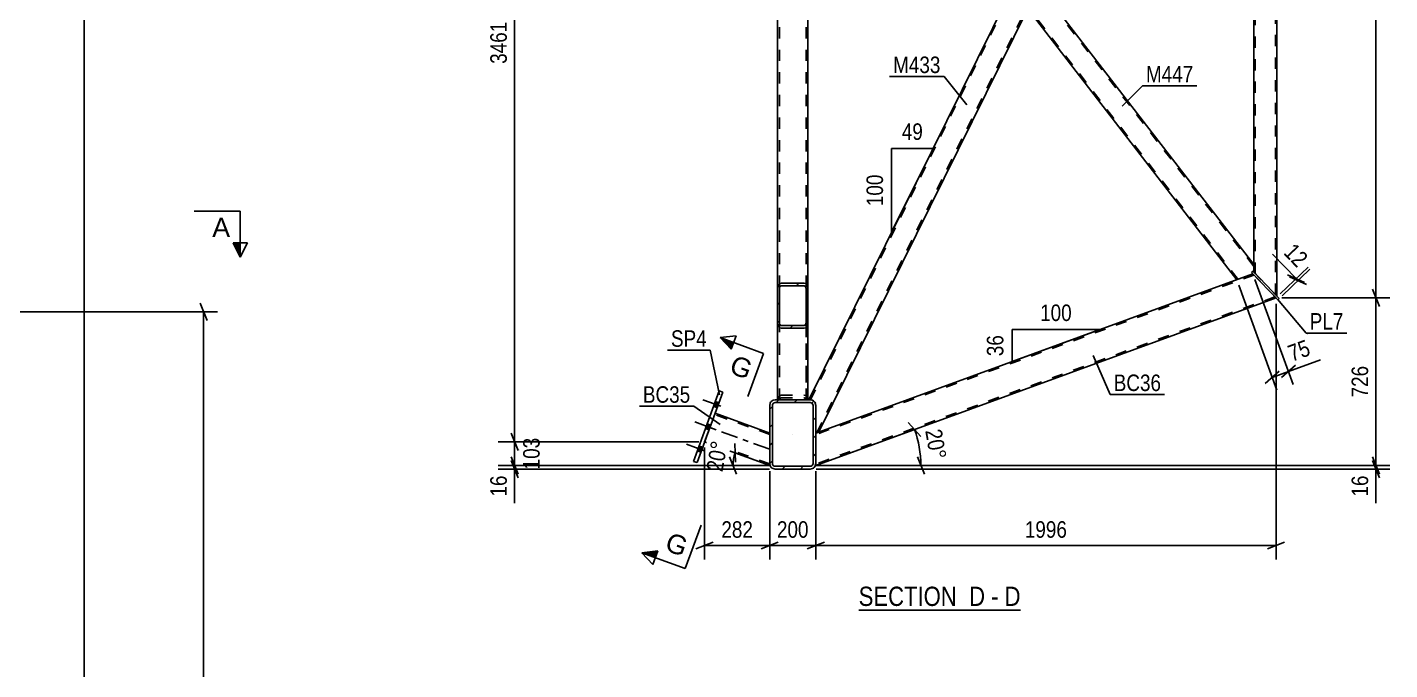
# Model space of a CAD drawing. Header units: millimetres. Extents: x -109 to 1080, y -501 to 340.
# Drawn here: x 662.5 to 898.9, y -62.1 to 49.4 of the extents above; entities that cross this region are included whole.
import ezdxf

# ---------------------------------------------------------------- set-up
doc = ezdxf.new("R2010")
doc.units = ezdxf.units.MM
doc.linetypes.add('DXK_LINE_DOT2', pattern=[3.9198, 1.9599, -1.9599])
doc.linetypes.add('DXK_LINE_DOT3', pattern=[5.9187, 2.979, -0.9799, 0.9799, -0.9799])
doc.styles.add('Arial', font='ARIAL.TTF', dxfattribs={"height": 0.2})
doc.styles.add('Arial Narrow', font='ARIALN.TTF', dxfattribs={"height": 0.2})

# ---------------------------------------------------------------- blocks, each defined once
blk = doc.blocks.new('Unknown-389666448-15 - 3895')
at = {"color": 6, "linetype": 'Continuous'}
blk.add_line((806.77, -51.75), (834.84, -51.75), dxfattribs=at)
at = {"color": 0, "linetype": 'Continuous'}
blk.add_wipeout([(824.88, -51), (824.88, -47.5), (806.77, -47.5), (806.77, -51)], dxfattribs=at)
at = {"color": 7, "linetype": 'Continuous', "style": 'Arial Narrow'}
blk.add_text('SECTION ', height=3.34, dxfattribs=at).set_placement((806.77, -51))
at = {"color": 0, "linetype": 'Continuous'}
blk.add_wipeout([(828.7, -51), (828.7, -47.5), (825.93, -47.5), (825.93, -51)], dxfattribs=at)
at = {"color": 7, "linetype": 'Continuous', "style": 'Arial Narrow'}
blk.add_text('D', height=3.34, dxfattribs=at).set_placement((825.93, -51))
at = {"color": 0, "linetype": 'Continuous'}
blk.add_wipeout([(831.03, -51), (831.03, -47.5), (829.75, -47.5), (829.75, -51)], dxfattribs=at)
at = {"color": 7, "linetype": 'Continuous', "style": 'Arial Narrow'}
blk.add_text('-', height=3.34, dxfattribs=at).set_placement((829.75, -51))
at = {"color": 0, "linetype": 'Continuous'}
blk.add_wipeout([(834.84, -51), (834.84, -47.5), (832.08, -47.5), (832.08, -51)], dxfattribs=at)
at = {"color": 7, "linetype": 'Continuous', "style": 'Arial Narrow'}
blk.add_text('D', height=3.34, dxfattribs=at).set_placement((832.08, -51))
blk = doc.blocks.new('Bolt-389666448-3900 - 3895')
at = {"linetype": 'Continuous'}
for points in [[(782.21, -16.6), (782.51, -15.77), (781.91, -15.55), (781.6, -16.38)], [(782.21, -16.6), (782.51, -15.77), (781.91, -15.55), (781.6, -16.38)], [(782.21, -16.6), (782.51, -15.77), (781.91, -15.55), (781.6, -16.38)], [(780.8, -20.45), (781.1, -19.62), (780.5, -19.4), (780.2, -20.23)], [(780.8, -20.45), (781.1, -19.62), (780.5, -19.4), (780.2, -20.23)], [(779.4, -24.3), (779.7, -23.47), (779.1, -23.26), (778.8, -24.08)], [(779.4, -24.3), (779.7, -23.47), (779.1, -23.26), (778.8, -24.08)], [(779.4, -24.3), (779.7, -23.47), (779.1, -23.26), (778.8, -24.08)]]:
    blk.add_hatch(color=1, dxfattribs=at).paths.add_polyline_path(points)
at = {"color": 1, "linetype": 'Continuous'}
for p, q in [((782.85, -16.36), (779.73, -15.23)), ((782.85, -16.36), (779.73, -15.23)), ((782.85, -16.36), (779.73, -15.23)), ((782.21, -16.6), (781.6, -16.38)), ((782.21, -16.6), (781.6, -16.38)), ((782.21, -16.6), (781.6, -16.38)), ((782.51, -15.77), (781.91, -15.55)), ((782.51, -15.77), (781.91, -15.55)), ((782.51, -15.77), (781.91, -15.55)), ((781.44, -20.21), (778.32, -19.08)), ((781.44, -20.21), (778.32, -19.08)), ((780.8, -20.45), (780.2, -20.23)), ((780.8, -20.45), (780.2, -20.23)), ((781.1, -19.62), (780.5, -19.4)), ((781.1, -19.62), (780.5, -19.4)), ((780.04, -24.07), (776.92, -22.93)), ((780.04, -24.07), (776.92, -22.93)), ((780.04, -24.07), (776.92, -22.93)), ((779.7, -23.47), (779.1, -23.26)), ((779.7, -23.47), (779.1, -23.26)), ((779.7, -23.47), (779.1, -23.26)), ((779.4, -24.3), (778.8, -24.08)), ((779.4, -24.3), (778.8, -24.08)), ((779.4, -24.3), (778.8, -24.08))]:
    blk.add_line(p, q, dxfattribs=at)
blk = doc.blocks.new('Part-389666448-4039 - 3895')
at = {"color": 2, "linetype": 'Continuous'}
for p, q in [((836.33, 53.05), (838.06, 56.56)), ((875.33, 8.26), (838.06, 56.56)), ((836.09, 52.57), (836.33, 53.05)), ((872.35, 5.57), (836.09, 52.57)), ((875.33, 6.89), (875.33, 8.26))]:
    blk.add_line(p, q, dxfattribs=at)
at = {"color": 7, "linetype": 'DXK_LINE_DOT2'}
for p, q in [((875.33, 7.87), (837.94, 56.32)), ((836.11, 52.6), (836.33, 53.05)), ((872.58, 5.66), (836.21, 52.81)), ((875.16, 6.6), (872.35, 5.57)), ((875.17, 7.06), (874.93, 6.84)), ((875.16, 6.6), (874.93, 6.84)), ((875.33, 6.89), (875.17, 7.06))]:
    blk.add_line(p, q, dxfattribs=at)
blk = doc.blocks.new('Part-389666448-3911 - 3895')
at = {"linetype": 'Continuous'}
h = blk.add_hatch(dxfattribs=at)
h.set_pattern_fill('', scale=0.7, style=0, pattern_type=0)
h.set_pattern_definition([(45, (791.3278, -26.2896), (-1.57154, 1.57154), [])])
h.paths.add_polyline_path([(791.33, -16.21), (791.33, -26.29), (791.4, -26.66), (791.61, -26.97), (791.92, -27.18), (792.29, -27.25), (798.37, -27.25), (798.74, -27.18), (799.05, -26.97), (799.25, -26.66), (799.33, -26.29), (799.33, -16.21), (799.25, -15.84), (799.05, -15.53), (798.74, -15.32), (798.37, -15.25), (792.29, -15.25), (791.92, -15.32), (791.61, -15.53), (791.4, -15.84)])
h.paths.add_polyline_path([(791.95, -15.87), (792.1, -15.77), (792.29, -15.73), (798.37, -15.73), (798.55, -15.77), (798.71, -15.87), (798.81, -16.03), (798.85, -16.21), (798.85, -26.29), (798.81, -26.47), (798.71, -26.63), (798.55, -26.73), (798.37, -26.77), (792.29, -26.77), (792.1, -26.73), (791.95, -26.63), (791.84, -26.47), (791.81, -26.29), (791.81, -16.21), (791.84, -16.03)])
at = {"color": 2, "linetype": 'Continuous'}
for p, q in [((791.4, -15.84), (791.33, -16.21)), ((791.33, -26.29), (791.33, -16.21)), ((791.81, -16.21), (791.84, -16.03)), ((791.81, -26.29), (791.81, -16.21)), ((792.29, -15.25), (791.92, -15.32)), ((792.1, -15.77), (792.29, -15.73)), ((792.29, -15.25), (798.37, -15.25)), ((792.29, -15.73), (798.37, -15.73)), ((798.74, -15.32), (798.37, -15.25)), ((798.37, -15.73), (798.55, -15.77)), ((798.81, -16.03), (798.85, -16.21)), ((798.85, -26.29), (798.85, -16.21)), ((799.33, -16.21), (799.25, -15.84)), ((799.33, -26.29), (799.33, -16.21)), ((791.33, -26.29), (791.4, -26.66)), ((791.84, -26.47), (791.81, -26.29)), ((791.92, -27.18), (792.29, -27.25)), ((792.29, -26.77), (792.1, -26.73)), ((792.29, -26.77), (798.37, -26.77)), ((792.29, -27.25), (798.37, -27.25)), ((798.55, -26.73), (798.37, -26.77)), ((798.37, -27.25), (798.74, -27.18)), ((798.85, -26.29), (798.81, -26.47)), ((799.25, -26.66), (799.33, -26.29))]:
    blk.add_line(p, q, dxfattribs=at)
at = {"color": 7, "linetype": 'DXK_LINE_DOT3'}
blk.add_line((795.33, -21.25), (795.33, -21.25), dxfattribs=at)
at = {"color": 2, "linetype": 'Continuous'}
for centre, radius, start, end in [((792.29, -16.21), 0.96, 112.5, 157.5), ((792.29, -16.21), 0.48, 112.5, 157.5), ((798.37, -16.21), 0.48, 22.5, 67.5), ((798.37, -16.21), 0.96, 22.5, 67.5), ((792.29, -26.29), 0.96, 202.5, 247.5), ((792.29, -26.29), 0.48, 202.5, 247.5), ((798.37, -26.29), 0.48, 292.5, 337.5), ((798.37, -26.29), 0.96, 292.5, 337.5)]:
    blk.add_arc(centre, radius, start, end, dxfattribs=at)
blk = doc.blocks.new('Part-389666448-3945 - 3895')
at = {"color": 7, "linetype": 'DXK_LINE_DOT2'}
for p, q in [((780.05, -22.52), (781.86, -17.55)), ((791.33, -21.26), (781.77, -17.78)), ((791.33, -26.31), (791.33, -21)), ((791.33, -21.28), (791.33, -21.26)), ((791.33, -26.37), (780.13, -22.29))]:
    blk.add_line(p, q, dxfattribs=at)
at = {"color": 2, "linetype": 'Continuous'}
for p, q in [((781.86, -17.55), (791.33, -21)), ((791.33, -26.62), (780.05, -22.52)), ((791.33, -26.31), (791.33, -26.29)), ((791.33, -26.62), (791.33, -26.31))]:
    blk.add_line(p, q, dxfattribs=at)
at = {"color": 7, "linetype": 'DXK_LINE_DOT3'}
blk.add_line((791.33, -23.81), (780.95, -20.04), dxfattribs=at)
blk = doc.blocks.new('Part-389666448-3956 - 3895')
at = {"color": 7, "linetype": 'DXK_LINE_DOT2'}
for p, q in [((797.97, 100.35), (792.69, 100.35)), ((792.69, 81.05), (792.69, 100.35)), ((793.01, -15.25), (793.01, 100.35)), ((797.65, -15.25), (797.65, 100.35)), ((797.97, 81.05), (797.97, 100.35)), ((792.69, -15.25), (792.69, 4.05)), ((797.97, -15.25), (797.97, 4.05)), ((792.69, -15.25), (797.97, -15.25))]:
    blk.add_line(p, q, dxfattribs=at)
at = {"color": 2, "linetype": 'Continuous'}
for p, q in [((792.69, 4.05), (792.69, 81.05)), ((797.97, 4.05), (797.97, 81.05))]:
    blk.add_line(p, q, dxfattribs=at)
blk = doc.blocks.new('Part-389666448-4038 - 3895')
at = {"color": 2, "linetype": 'Continuous'}
for p, q in [((875.33, 135.66), (872.1, 134.48)), ((875.33, 135.66), (875.33, 131.99)), ((872.1, 134.48), (835.34, 60.09)), ((875.33, 131.99), (838.06, 56.56)), ((798.12, -15.25), (833.37, 56.09)), ((799.83, -20.82), (836.09, 52.57))]:
    blk.add_line(p, q, dxfattribs=at)
at = {"color": 7, "linetype": 'DXK_LINE_DOT2'}
for p, q in [((798.39, -15.25), (872.43, 134.6)), ((799.5, -20.94), (875.33, 132.53)), ((835.34, 60.09), (833.37, 56.09)), ((838.06, 56.56), (836.09, 52.57)), ((798.37, -15.25), (798.12, -15.25)), ((798.63, -15.3), (798.37, -15.25)), ((798.74, -15.32), (798.63, -15.3)), ((798.63, -15.3), (798.74, -15.32)), ((798.63, -15.3), (798.74, -15.32)), ((798.74, -15.32), (798.63, -15.3)), ((799.33, -16.21), (799.25, -15.84)), ((799.25, -15.84), (799.33, -16.21)), ((799.25, -15.84), (799.33, -16.21)), ((799.33, -16.21), (799.25, -15.84)), ((799.33, -21), (799.33, -16.21)), ((799.33, -21), (799.83, -20.82))]:
    blk.add_line(p, q, dxfattribs=at)
blk.add_arc((798.37, -16.21), 0.96, 22.5, 67.5, dxfattribs=at)
blk.add_arc((798.37, -16.21), 0.96, 22.5, 67.5, dxfattribs=at)
blk.add_arc((798.37, -16.21), 0.96, 22.5, 67.5, dxfattribs=at)
blk.add_arc((798.37, -16.21), 0.96, 22.5, 67.5, dxfattribs=at)
blk = doc.blocks.new('Part-389666448-3974 - 3895')
at = {"color": 7, "linetype": 'DXK_LINE_DOT2'}
for p, q in [((792.69, -15.25), (792.69, 1.48)), ((793.01, -15.25), (793.01, 1.48)), ((797.65, 1.48), (797.65, -15.25)), ((797.97, 1.48), (797.97, -15.25)), ((792.69, -15.25), (797.97, -15.25)), ((792.74, -15.04), (792.71, -15.25)), ((793.03, -15.25), (793.03, -15.22)), ((793.21, -14.49), (793.08, -14.52)), ((793.33, -14.45), (793.21, -14.49)), ((793.21, -14.96), (793.33, -14.92)), ((793.33, -14.45), (797.33, -14.45)), ((793.33, -14.92), (797.33, -14.92)), ((797.55, -14.52), (797.33, -14.45)), ((797.33, -14.92), (797.45, -14.96)), ((797.57, -14.52), (797.55, -14.52)), ((797.62, -15.22), (797.63, -15.25)), ((797.65, -15.25), (797.63, -15.25)), ((797.95, -15.25), (797.92, -15.04))]:
    blk.add_line(p, q, dxfattribs=at)
for centre, radius, start, end in [((793.58, -15.23), 0.863, 124.9769, 167.0015), ((793.45, -15.31), 0.432, 124.9769, 167.0015), ((797.2, -15.31), 0.432, 12.9985, 55.0231), ((797.08, -15.23), 0.863, 12.9985, 55.0231)]:
    blk.add_arc(centre, radius, start, end, dxfattribs=at)
blk = doc.blocks.new('Part-389666448-3991 - 3895')
at = {"color": 2, "linetype": 'Continuous'}
for p, q in [((875.16, 6.6), (799.33, -21)), ((879.16, 2.44), (799.33, -26.62)), ((799.33, -26.58), (799.33, -26.29)), ((799.33, -26.62), (799.33, -26.58))]:
    blk.add_line(p, q, dxfattribs=at)
at = {"color": 7, "linetype": 'DXK_LINE_DOT2'}
for p, q in [((875.34, 6.41), (799.33, -21.26)), ((879.16, 2.44), (875.16, 6.6)), ((878.98, 2.63), (799.33, -26.37)), ((799.33, -26.29), (799.33, -21)), ((799.33, -26.37), (799.33, -26.35))]:
    blk.add_line(p, q, dxfattribs=at)
blk = doc.blocks.new('Part-389666448-4007 - 3895')
at = {"color": 2, "linetype": 'Continuous'}
for p, q in [((778.13, -25.92), (782.58, -13.71)), ((783.18, -13.93), (778.73, -26.14)), ((783.18, -13.93), (782.58, -13.71)), ((778.73, -26.14), (778.13, -25.92))]:
    blk.add_line(p, q, dxfattribs=at)
blk = doc.blocks.new('Part-389666448-4017 - 3895')
at = {"color": 2, "linetype": 'Continuous'}
for p, q in [((875.17, 7.06), (874.93, 6.84)), ((879.49, 2.1), (874.93, 6.84)), ((879.72, 2.32), (875.17, 7.06)), ((879.49, 2.1), (879.72, 2.32))]:
    blk.add_line(p, q, dxfattribs=at)
blk = doc.blocks.new('Part-389666448-4032 - 3895')
at = {"linetype": 'Continuous'}
h = blk.add_hatch(dxfattribs=at)
h.set_pattern_fill('', scale=0.7, style=0, pattern_type=0)
h.set_pattern_definition([(45, (792.6878, -1.873), (-1.57154, 1.57154), [])])
h.paths.add_polyline_path([(792.69, 4.05), (792.69, -1.87), (792.74, -2.24), (792.88, -2.54), (793.08, -2.75), (793.33, -2.82), (797.33, -2.82), (797.57, -2.75), (797.78, -2.54), (797.92, -2.24), (797.97, -1.87), (797.97, 4.05), (797.92, 4.42), (797.78, 4.73), (797.57, 4.93), (797.33, 5), (793.33, 5), (793.08, 4.93), (792.88, 4.73), (792.74, 4.42)])
h.paths.add_polyline_path([(793.1, 4.39), (793.21, 4.49), (793.33, 4.53), (797.33, 4.53), (797.45, 4.49), (797.55, 4.39), (797.62, 4.24), (797.65, 4.05), (797.65, -1.87), (797.62, -2.05), (797.55, -2.21), (797.45, -2.31), (797.33, -2.35), (793.33, -2.35), (793.21, -2.31), (793.1, -2.21), (793.03, -2.05), (793.01, -1.87), (793.01, 4.05), (793.03, 4.24)])
at = {"color": 2, "linetype": 'Continuous'}
for p, q in [((793.33, 5), (793.08, 4.93)), ((793.33, 5), (797.33, 5)), ((797.57, 4.93), (797.33, 5)), ((792.74, 4.42), (792.69, 4.05)), ((792.69, -1.87), (792.69, 4.05)), ((793.01, 4.05), (793.03, 4.24)), ((793.01, -1.87), (793.01, 4.05)), ((793.21, 4.49), (793.33, 4.53)), ((793.33, 4.53), (797.33, 4.53)), ((797.33, 4.53), (797.45, 4.49)), ((797.62, 4.24), (797.65, 4.05)), ((797.65, -1.87), (797.65, 4.05)), ((797.97, 4.05), (797.92, 4.42)), ((797.97, -1.87), (797.97, 4.05)), ((792.69, -15.25), (792.69, -1.87)), ((792.69, -1.87), (792.74, -2.24)), ((793.03, -2.05), (793.01, -1.87)), ((793.33, -2.35), (793.21, -2.31)), ((793.33, -2.35), (797.33, -2.35)), ((797.45, -2.31), (797.33, -2.35)), ((797.65, -1.87), (797.62, -2.05)), ((797.92, -2.24), (797.97, -1.87)), ((797.97, -15.25), (797.97, -1.87)), ((793.08, -2.75), (793.33, -2.82)), ((793.33, -2.82), (797.33, -2.82)), ((797.33, -2.82), (797.57, -2.75))]:
    blk.add_line(p, q, dxfattribs=at)
at = {"color": 7, "linetype": 'DXK_LINE_DOT2'}
for p, q in [((792.69, -1.87), (792.69, 4.05)), ((793.01, -15.25), (793.01, 4.05)), ((797.65, -15.25), (797.65, 4.05)), ((797.97, -1.87), (797.97, 4.05)), ((797.97, -15.25), (792.69, -15.25)), ((792.71, -15.25), (792.74, -15.04)), ((793.01, -15.25), (793.03, -15.25)), ((793.03, -15.22), (793.03, -15.25)), ((793.08, -14.52), (793.33, -14.45)), ((793.33, -14.92), (793.21, -14.96)), ((793.33, -14.45), (797.33, -14.45)), ((793.33, -14.92), (797.33, -14.92)), ((797.33, -14.45), (797.57, -14.52)), ((797.45, -14.96), (797.33, -14.92)), ((797.63, -15.25), (797.62, -15.22)), ((797.92, -15.04), (797.95, -15.25))]:
    blk.add_line(p, q, dxfattribs=at)
at = {"color": 2, "linetype": 'Continuous'}
for centre, radius, start, end in [((793.58, 4.22), 0.863, 124.9769, 167.0015), ((797.08, 4.22), 0.863, 12.9985, 55.0231), ((793.45, 4.14), 0.432, 124.9769, 167.0015), ((797.2, 4.14), 0.432, 12.9985, 55.0231), ((793.58, -2.04), 0.863, 192.9985, 235.0231), ((793.45, -1.96), 0.432, 192.9985, 235.0231), ((797.2, -1.96), 0.432, 304.9769, 347.0015), ((797.08, -2.04), 0.863, 304.9769, 347.0015)]:
    blk.add_arc(centre, radius, start, end, dxfattribs=at)
at = {"color": 7, "linetype": 'DXK_LINE_DOT2'}
for centre, radius, start, end in [((793.58, -15.23), 0.863, 124.9769, 167.0015), ((793.45, -15.31), 0.432, 124.9769, 167.0015), ((797.2, -15.31), 0.432, 12.9985, 55.0231), ((797.08, -15.23), 0.863, 12.9985, 55.0231)]:
    blk.add_arc(centre, radius, start, end, dxfattribs=at)
blk = doc.blocks.new('Part-389666448-4037 - 3895')
at = {"color": 2, "linetype": 'Continuous'}
for p, q in [((878.85, 140.69), (875.33, 135.66)), ((879.33, 141.37), (878.85, 140.69)), ((879.33, 2.73), (879.33, 141.37)), ((875.33, 8.26), (875.33, 131.99))]:
    blk.add_line(p, q, dxfattribs=at)
at = {"color": 7, "linetype": 'DXK_LINE_DOT2'}
for p, q in [((879.09, 2.98), (879.09, 141.03)), ((879.33, 141.37), (879.19, 141.17)), ((875.33, 135.66), (875.33, 131.99)), ((875.57, 6.64), (875.57, 136)), ((875.33, 6.89), (875.33, 8.26)), ((879.33, 2.73), (875.33, 6.89))]:
    blk.add_line(p, q, dxfattribs=at)
blk = doc.blocks.new('StraightDimension-389666448-16417 - 1389')
at = {"color": 7, "linetype": 'Continuous'}
blk.add_line((672.45, -145), (672.45, 101.6), dxfattribs=at)
blk = doc.blocks.new('StraightDimension-389666448-1873 - 1389')
at = {"color": 7, "linetype": 'Continuous'}
for p, q in [((693.75, -1.5), (692.55, 1.5)), ((642.65, 0), (695.55, 0)), ((693.15, -159.5), (693.15, 0)), ((692.55, -158), (693.75, -161)), ((672.2, -159.5), (695.55, -159.5))]:
    blk.add_line(p, q, dxfattribs=at)
at = {"color": 0}
blk.add_wipeout([(692.4, -75.49), (688.2, -75.49), (688.2, -84.01), (692.4, -84.01)], dxfattribs=at)
at = {"color": 3, "style": 'Arial Narrow'}
blk.add_text('3190', height=2.863, rotation=90.0002, dxfattribs=at).set_placement((691.8, -83.41))
blk = doc.blocks.new('StraightDimension-389666448-13253 - 1389')
at = {"color": 7, "linetype": 'Continuous'}
for p, q in [((641.65, -8.5), (641.65, -68.94)), ((671.2, -151), (671.2, -63.69)), ((643.15, -65.94), (640.15, -67.14)), ((669.7, -67.14), (672.7, -65.94)), ((641.65, -66.54), (671.2, -66.54))]:
    blk.add_line(p, q, dxfattribs=at)
at = {"color": 0}
blk.add_wipeout([(659.77, -65.79), (659.77, -61.59), (653.08, -61.59), (653.08, -65.79)], dxfattribs=at)
at = {"color": 3, "style": 'Arial Narrow'}
blk.add_text('600', height=2.863, dxfattribs=at).set_placement((653.68, -65.19))
blk = doc.blocks.new('StraightDimension-389666448-12979 - 3895')
at = {"color": 7, "linetype": 'Continuous'}
for p, q in [((880.16, 2.44), (898.89, 2.44)), ((897.09, 0.94), (895.89, 3.94)), ((896.49, -26.62), (896.49, 2.44)), ((895.89, -25.12), (897.09, -28.12)), ((800.33, -26.62), (898.89, -26.62))]:
    blk.add_line(p, q, dxfattribs=at)
at = {"color": 0}
blk.add_wipeout([(895.74, -8.75), (891.54, -8.75), (891.54, -15.43), (895.74, -15.43)], dxfattribs=at)
at = {"color": 3, "style": 'Arial Narrow'}
blk.add_text('726', height=2.863, rotation=90.0002, dxfattribs=at).set_placement((895.14, -14.83))
blk = doc.blocks.new('AngleDimension-389666448-4109 - 3895')
at = {"color": 7, "linetype": 'Continuous'}
for p, q in [((785.31, -22.83), (785.41, -26.06)), ((785.58, -28.12), (784.38, -25.12)), ((785.36, -24.45), (791.33, -26.62)), ((790.33, -26.62), (784.98, -26.62)), ((784.98, -26.62), (791.33, -26.62))]:
    blk.add_line(p, q, dxfattribs=at)
blk.add_arc((791.33, -26.62), 6.35, 159.9998, 180, dxfattribs=at)
at = {"color": 0}
blk.add_wipeout([(784.75, -22.18), (780.61, -21.45), (779.49, -27.81), (783.62, -28.54)], dxfattribs=at)
at = {"color": 3, "style": 'Arial Narrow'}
blk.add_text('20°', height=2.863, rotation=80.0021, dxfattribs=at).set_placement((783.14, -27.85))
blk = doc.blocks.new('StraightDimension-389666448-27993 - 3895')
at = {"color": 7, "linetype": 'Continuous'}
for p, q in [((875.51, 5.66), (882.14, -12.57)), ((872.69, 4.64), (879.32, -13.59)), ((882.52, -9.24), (880.12, -11.39)), ((877.3, -12.42), (879.71, -10.26)), ((878.5, -11.34), (881.32, -10.31))]:
    blk.add_line(p, q, dxfattribs=at)
at = {"color": 0}
blk.add_wipeout([(886.12, -7.77), (884.68, -3.82), (880.12, -5.48), (881.56, -9.43)], dxfattribs=at)
at = {"color": 7, "linetype": 'Continuous'}
blk.add_line((881.32, -10.31), (886.87, -8.29), dxfattribs=at)
blk.add_line((881.32, -10.31), (886.87, -8.29), dxfattribs=at)
at = {"color": 3, "style": 'Arial Narrow'}
blk.add_text('75', height=2.863, rotation=20.002, dxfattribs=at).set_placement((881.91, -8.66))
blk = doc.blocks.new('AngleDimension-389666448-4162 - 3895')
at = {"color": 7, "linetype": 'Continuous'}
for p, q in [((816.46, -20.39), (799.33, -26.62)), ((815.38, -19.18), (817.54, -21.59)), ((818.16, -28.12), (816.96, -25.12)), ((817.56, -26.62), (799.33, -26.62)), ((800.33, -26.62), (817.56, -26.62))]:
    blk.add_line(p, q, dxfattribs=at)
blk.add_arc((799.33, -26.62), 18.23, 0, 19.9997, dxfattribs=at)
at = {"color": 0}
blk.add_wipeout([(818.73, -26.48), (822.87, -25.75), (821.74, -19.39), (817.61, -20.12)], dxfattribs=at)
at = {"color": 3, "style": 'Arial Narrow'}
blk.add_text('20°', height=2.863, rotation=-80.0021, dxfattribs=at).set_placement((818.3, -20.6))
blk = doc.blocks.new('StraightDimension-389666448-12978 - 3895')
at = {"color": 7, "linetype": 'Continuous'}
for p, q in [((897.09, 139.87), (895.89, 142.87)), ((880.33, 141.37), (898.89, 141.37)), ((896.49, 2.44), (896.49, 141.37)), ((880.16, 2.44), (898.89, 2.44)), ((895.89, 3.94), (897.09, 0.94))]:
    blk.add_line(p, q, dxfattribs=at)
at = {"color": 0}
blk.add_wipeout([(895.74, 76.16), (891.54, 76.16), (891.54, 67.65), (895.74, 67.65)], dxfattribs=at)
at = {"color": 3, "style": 'Arial Narrow'}
blk.add_text('3473', height=2.863, rotation=90.0002, dxfattribs=at).set_placement((895.14, 68.25))
blk = doc.blocks.new('StraightDimension-389666448-12980 - 3895')
at = {"color": 7, "linetype": 'Continuous'}
for p, q in [((895.89, -25.12), (897.09, -28.12)), ((897.09, -28.75), (895.89, -25.75)), ((799.37, -27.25), (898.89, -27.25)), ((800.33, -26.62), (898.89, -26.62)), ((896.49, -27.25), (896.49, -26.62))]:
    blk.add_line(p, q, dxfattribs=at)
at = {"color": 0}
blk.add_wipeout([(895.74, -27.77), (891.54, -27.77), (891.54, -32.63), (895.74, -32.63)], dxfattribs=at)
at = {"color": 7, "linetype": 'Continuous'}
blk.add_line((896.49, -27.25), (896.49, -33.16), dxfattribs=at)
blk.add_line((896.49, -27.25), (896.49, -33.16), dxfattribs=at)
at = {"color": 3, "style": 'Arial Narrow'}
blk.add_text('16', height=2.863, rotation=90.0002, dxfattribs=at).set_placement((895.14, -32.03))
blk = doc.blocks.new('StraightDimension-389666448-13054 - 3895')
at = {"color": 7, "linetype": 'Continuous'}
for p, q in [((879.16, 1.44), (879.16, -42.92)), ((799.33, -27.62), (799.33, -42.92)), ((800.83, -39.92), (797.83, -41.12)), ((877.66, -41.12), (880.66, -39.92)), ((799.33, -40.52), (879.16, -40.52))]:
    blk.add_line(p, q, dxfattribs=at)
at = {"color": 0}
blk.add_wipeout([(843.5, -39.77), (843.5, -35.57), (834.99, -35.57), (834.99, -39.77)], dxfattribs=at)
at = {"color": 3, "style": 'Arial Narrow'}
blk.add_text('1996', height=2.863, dxfattribs=at).set_placement((835.59, -39.17))
blk = doc.blocks.new('AngleDimension-389666448-14027 - 3895')
at = {"color": 7, "linetype": 'Continuous'}
for p, q in [((812.49, 28.36), (819.67, 28.36)), ((812.49, 13.84), (819.67, 28.36)), ((812.49, 13.84), (812.49, 28.36)), ((819.04, 27.08), (819.67, 28.36))]:
    blk.add_line(p, q, dxfattribs=at)
at = {"color": 0}
for points in [[(818.51, 29.26), (818.51, 33.46), (813.65, 33.46), (813.65, 29.26)], [(811.59, 24.44), (807.39, 24.44), (807.39, 17.76), (811.59, 17.76)]]:
    blk.add_wipeout(points, dxfattribs=at)
at = {"color": 3, "style": 'Arial Narrow'}
blk.add_text('49', height=2.863, dxfattribs=at).set_placement((814.25, 29.86))
blk.add_text('100', height=2.863, rotation=90.0002, dxfattribs=at).set_placement((810.99, 18.36))
blk = doc.blocks.new('StraightDimension-389666448-13055 - 3895')
at = {"color": 7, "linetype": 'Continuous'}
for p, q in [((791.33, -27.62), (791.33, -42.92)), ((799.33, -27.62), (799.33, -42.92)), ((789.83, -41.12), (792.83, -39.92)), ((800.83, -39.92), (797.83, -41.12)), ((791.33, -40.52), (799.33, -40.52))]:
    blk.add_line(p, q, dxfattribs=at)
at = {"color": 0}
blk.add_wipeout([(798.67, -39.77), (798.67, -35.57), (791.99, -35.57), (791.99, -39.77)], dxfattribs=at)
at = {"color": 3, "style": 'Arial Narrow'}
blk.add_text('200', height=2.863, dxfattribs=at).set_placement((792.59, -39.17))
blk = doc.blocks.new('StraightDimension-389666448-13056 - 3895')
at = {"color": 7, "linetype": 'Continuous'}
for p, q in [((780.05, -23.52), (780.05, -42.92)), ((791.33, -27.62), (791.33, -42.92)), ((778.55, -41.12), (781.55, -39.92)), ((792.83, -39.92), (789.83, -41.12)), ((780.05, -40.52), (791.33, -40.52))]:
    blk.add_line(p, q, dxfattribs=at)
at = {"color": 0}
blk.add_wipeout([(789.03, -39.77), (789.03, -35.57), (782.35, -35.57), (782.35, -39.77)], dxfattribs=at)
at = {"color": 3, "style": 'Arial Narrow'}
blk.add_text('282', height=2.863, dxfattribs=at).set_placement((782.95, -39.17))
blk = doc.blocks.new('StraightDimension-389666448-21328 - 3895')
at = {"color": 7, "linetype": 'Continuous'}
for p, q in [((746.48, -21.02), (747.68, -24.02)), ((779.05, -22.52), (744.68, -22.52)), ((747.08, -26.62), (747.08, -22.52)), ((747.68, -28.12), (746.48, -25.12)), ((790.33, -26.62), (744.68, -26.62))]:
    blk.add_line(p, q, dxfattribs=at)
at = {"color": 0}
blk.add_wipeout([(752.03, -21.23), (747.83, -21.23), (747.83, -27.91), (752.03, -27.91)], dxfattribs=at)
at = {"color": 3, "style": 'Arial Narrow'}
blk.add_text('103', height=2.863, rotation=90.0002, dxfattribs=at).set_placement((751.43, -27.31))
blk = doc.blocks.new('StraightDimension-389666448-14569 - 3895')
at = {"color": 7, "linetype": 'Continuous'}
for p, q in [((879.88, 3.13), (884.71, 7.77)), ((880.21, 2.79), (885.04, 7.43)), ((881.18, 6.46), (884.13, 5.13)), ((884.45, 4.79), (881.51, 6.12)), ((882.66, 5.79), (882.98, 5.45))]:
    blk.add_line(p, q, dxfattribs=at)
at = {"color": 0}
blk.add_wipeout([(882.83, 6.69), (885.86, 9.6), (882.5, 13.1), (879.47, 10.19)], dxfattribs=at)
at = {"color": 7, "linetype": 'Continuous'}
blk.add_line((882.66, 5.79), (878.56, 10.05), dxfattribs=at)
blk.add_line((882.66, 5.79), (878.56, 10.05), dxfattribs=at)
at = {"color": 3, "style": 'Arial Narrow'}
blk.add_text('12', height=2.863, rotation=-46.146, dxfattribs=at).set_placement((880.32, 10.18))
blk = doc.blocks.new('StraightDimension-389666448-21327 - 3895')
at = {"color": 7, "linetype": 'Continuous'}
for p, q in [((768.53, 115.93), (744.23, 115.93)), ((747.68, 114.43), (746.48, 117.43)), ((747.08, -22.52), (747.08, 115.93)), ((746.48, -21.02), (747.68, -24.02)), ((779.05, -22.52), (744.23, -22.52))]:
    blk.add_line(p, q, dxfattribs=at)
at = {"color": 0}
blk.add_wipeout([(746.33, 50.96), (742.13, 50.96), (742.13, 42.45), (746.33, 42.45)], dxfattribs=at)
at = {"color": 3, "style": 'Arial Narrow'}
blk.add_text('3461', height=2.863, rotation=90.0002, dxfattribs=at).set_placement((745.73, 43.05))
blk = doc.blocks.new('StraightDimension-389666448-21329 - 3895')
at = {"color": 7, "linetype": 'Continuous'}
for p, q in [((746.48, -25.12), (747.68, -28.12)), ((747.68, -28.75), (746.48, -25.75)), ((790.33, -26.62), (744.23, -26.62)), ((791.29, -27.25), (744.23, -27.25)), ((747.08, -27.25), (747.08, -26.62))]:
    blk.add_line(p, q, dxfattribs=at)
at = {"color": 0}
blk.add_wipeout([(746.33, -27.77), (742.13, -27.77), (742.13, -32.63), (746.33, -32.63)], dxfattribs=at)
at = {"color": 7, "linetype": 'Continuous'}
blk.add_line((747.08, -27.25), (747.08, -33.16), dxfattribs=at)
blk.add_line((747.08, -27.25), (747.08, -33.16), dxfattribs=at)
at = {"color": 3, "style": 'Arial Narrow'}
blk.add_text('16', height=2.863, rotation=90.0002, dxfattribs=at).set_placement((745.73, -32.03))
blk = doc.blocks.new('AngleDimension-389666448-28802 - 3895')
at = {"color": 7, "linetype": 'Continuous'}
for p, q in [((833.37, -3.07), (833.37, -8.61)), ((848.59, -3.07), (833.37, -8.61)), ((848.59, -3.07), (833.37, -3.07)), ((841.82, -5.53), (833.37, -8.61))]:
    blk.add_line(p, q, dxfattribs=at)
at = {"color": 0}
for points in [[(844.32, -2.17), (844.32, 2.03), (837.64, 2.03), (837.64, -2.17)], [(832.47, -3.41), (828.27, -3.41), (828.27, -8.27), (832.47, -8.27)]]:
    blk.add_wipeout(points, dxfattribs=at)
at = {"color": 3, "style": 'Arial Narrow'}
blk.add_text('100', height=2.863, dxfattribs=at).set_placement((838.24, -1.57))
blk.add_text('36', height=2.863, rotation=90.0002, dxfattribs=at).set_placement((831.87, -7.67))
blk = doc.blocks.new('SectionMark-389666448-2567 - 1389')
at = {"color": 6, "linetype": 'Continuous'}
for p in [(699.49, 17.5), (700.74, 12)]:
    blk.add_line(p, (699.49, 9.5), dxfattribs=at)
at = {"color": 0, "linetype": 'Continuous'}
blk.add_wipeout([(697.74, 13), (697.74, 16.5), (694.63, 16.5), (694.63, 13)], dxfattribs=at)
at = {"linetype": 'Continuous'}
blk.add_hatch(color=6, dxfattribs=at).paths.add_polyline_path([(698.24, 12), (699.49, 12), (699.49, 9.5)])
at = {"color": 6, "linetype": 'Continuous'}
for p, q in [((699.49, 17.5), (691.49, 17.5)), ((698.24, 12), (700.74, 12)), ((699.49, 9.5), (698.24, 12))]:
    blk.add_line(p, q, dxfattribs=at)
at = {"color": 3, "linetype": 'Continuous', "style": 'Arial'}
blk.add_text('A', height=3.34, dxfattribs=at).set_placement((694.63, 13))
blk = doc.blocks.new('Mark-389666448-3941 - 3895')
at = {"color": 0}
blk.add_wipeout([(777.56, -15.75), (777.56, -12.75), (769.34, -12.75), (769.34, -15.75)], dxfattribs=at)
blk.add_wipeout([(777.56, -15.75), (777.56, -12.75), (769.34, -12.75), (769.34, -15.75)], dxfattribs=at)
at = {"color": 30, "linetype": 'Continuous'}
for p in [(768.74, -16.35), (782.72, -19.53)]:
    blk.add_line(p, (778.16, -16.35), dxfattribs=at)
at = {"color": 3, "style": 'Arial Narrow'}
blk.add_text('BC35', height=2.863, dxfattribs=at).set_placement((769.34, -15.75))
blk = doc.blocks.new('SectionMark-389666448-14248 - 3895')
at = {"color": 6, "linetype": 'Continuous'}
for p, q in [((782.76, -4.44), (785.53, -4.12)), ((771.09, -43.79), (769.17, -41.76))]:
    blk.add_line(p, q, dxfattribs=at)
at = {"color": 0, "linetype": 'Continuous'}
for points in [[(787.54, -11.77), (788.74, -8.48), (785.33, -7.24), (784.13, -10.53)], [(776.35, -42.51), (777.55, -39.23), (774.13, -37.98), (772.94, -41.27)]]:
    blk.add_wipeout(points, dxfattribs=at)
at = {"linetype": 'Continuous'}
for points in [[(785.11, -5.3), (784.68, -6.47), (782.76, -4.44)], [(771.95, -41.44), (771.52, -42.62), (769.17, -41.76)]]:
    blk.add_hatch(color=6, dxfattribs=at).paths.add_polyline_path(points)
at = {"color": 6, "linetype": 'Continuous'}
for p, q in [((790.27, -7.18), (782.76, -4.44)), ((782.76, -4.44), (784.68, -6.47)), ((784.68, -6.47), (785.53, -4.12)), ((790.27, -7.18), (787.54, -14.69)), ((776.69, -44.5), (779.43, -36.98)), ((769.17, -41.76), (771.95, -41.44)), ((776.69, -44.5), (769.17, -41.76)), ((771.95, -41.44), (771.09, -43.79))]:
    blk.add_line(p, q, dxfattribs=at)
at = {"color": 3, "linetype": 'Continuous', "style": 'Arial'}
for p in [(784.13, -10.53), (772.94, -41.27)]:
    blk.add_text('G', height=3.34, rotation=-20.002, dxfattribs=at).set_placement(p)
blk = doc.blocks.new('Mark-389666448-3987 - 3895')
at = {"color": 0}
blk.add_wipeout([(859.23, -13.72), (859.23, -10.72), (851.01, -10.72), (851.01, -13.72)], dxfattribs=at)
blk.add_wipeout([(859.23, -13.72), (859.23, -10.72), (851.01, -10.72), (851.01, -13.72)], dxfattribs=at)
at = {"color": 30, "linetype": 'Continuous'}
for p, q in [((847.44, -7.56), (850.41, -14.32)), ((850.41, -14.32), (859.83, -14.32))]:
    blk.add_line(p, q, dxfattribs=at)
at = {"color": 3, "style": 'Arial Narrow'}
blk.add_text('BC36', height=2.863, dxfattribs=at).set_placement((851.01, -13.72))
blk = doc.blocks.new('Mark-389666448-4003 - 3895')
at = {"color": 0}
blk.add_wipeout([(780.42, -6.04), (780.42, -3.04), (774.21, -3.04), (774.21, -6.04)], dxfattribs=at)
blk.add_wipeout([(780.42, -6.04), (780.42, -3.04), (774.21, -3.04), (774.21, -6.04)], dxfattribs=at)
at = {"color": 30, "linetype": 'Continuous'}
for p in [(773.61, -6.64), (782.65, -14.35)]:
    blk.add_line(p, (781.02, -6.64), dxfattribs=at)
at = {"color": 3, "style": 'Arial Narrow'}
blk.add_text('SP4', height=2.863, dxfattribs=at).set_placement((774.21, -6.04))
blk = doc.blocks.new('Mark-389666448-13118 - 3895')
at = {"color": 0}
blk.add_wipeout([(820.97, 41.45), (820.97, 44.45), (812.74, 44.45), (812.74, 41.45)], dxfattribs=at)
blk.add_wipeout([(820.97, 41.45), (820.97, 44.45), (812.74, 44.45), (812.74, 41.45)], dxfattribs=at)
at = {"color": 30, "linetype": 'Continuous'}
for p in [(812.14, 40.85), (825.53, 35.91)]:
    blk.add_line(p, (821.57, 40.85), dxfattribs=at)
at = {"color": 3, "style": 'Arial Narrow'}
blk.add_text('M433', height=2.863, dxfattribs=at).set_placement((812.74, 41.45))
blk = doc.blocks.new('Mark-389666448-13121 - 3895')
at = {"color": 0}
blk.add_wipeout([(864.83, 39.83), (864.83, 42.83), (856.6, 42.83), (856.6, 39.83)], dxfattribs=at)
blk.add_wipeout([(864.83, 39.83), (864.83, 42.83), (856.6, 42.83), (856.6, 39.83)], dxfattribs=at)
at = {"color": 30, "linetype": 'Continuous'}
for p, q in [((852.47, 35.69), (856, 39.23)), ((856, 39.23), (865.43, 39.23))]:
    blk.add_line(p, q, dxfattribs=at)
at = {"color": 3, "style": 'Arial Narrow'}
blk.add_text('M447', height=2.863, dxfattribs=at).set_placement((856.6, 39.83))
blk = doc.blocks.new('Mark-389666448-14570 - 3895')
at = {"color": 0}
blk.add_wipeout([(890.86, -3.06), (890.86, -0.06), (885.01, -0.06), (885.01, -3.06)], dxfattribs=at)
blk.add_wipeout([(890.86, -3.06), (890.86, -0.06), (885.01, -0.06), (885.01, -3.06)], dxfattribs=at)
at = {"color": 30, "linetype": 'Continuous'}
for p, q in [((879.39, 2.2), (884.41, -3.66)), ((884.41, -3.66), (891.46, -3.66))]:
    blk.add_line(p, q, dxfattribs=at)
at = {"color": 3, "style": 'Arial Narrow'}
blk.add_text('PL7', height=2.863, dxfattribs=at).set_placement((885.01, -3.06))

msp = doc.modelspace()

# ---------------------------------------------------------------- block references
for name in ['Part-389666448-4037 - 3895', 'Part-389666448-4038 - 3895', 'StraightDimension-389666448-16417 - 1389', 'Part-389666448-3956 - 3895', 'Part-389666448-4039 - 3895', 'Part-389666448-4032 - 3895', 'Part-389666448-3991 - 3895', 'Part-389666448-4017 - 3895', 'Part-389666448-3974 - 3895', 'Part-389666448-4007 - 3895', 'Bolt-389666448-3900 - 3895', 'Part-389666448-3911 - 3895', 'Part-389666448-3945 - 3895', 'Unknown-389666448-15 - 3895']:
    msp.add_blockref(name, (0, 0))

# ---------------------------------------------------------------- next in the draw order: block references
for name in ['Mark-389666448-13118 - 3895', 'Mark-389666448-13121 - 3895', 'AngleDimension-389666448-14027 - 3895', 'SectionMark-389666448-2567 - 1389', 'StraightDimension-389666448-12979 - 3895', 'StraightDimension-389666448-1873 - 1389', 'AngleDimension-389666448-4109 - 3895']:
    msp.add_blockref(name, (0, 0))

# ---------------------------------------------------------------- next in the draw order: block references
for name in ['StraightDimension-389666448-27993 - 3895', 'StraightDimension-389666448-13253 - 1389', 'AngleDimension-389666448-4162 - 3895']:
    msp.add_blockref(name, (0, 0))

# ---------------------------------------------------------------- next in the draw order: block references
for name in ['StraightDimension-389666448-12978 - 3895', 'StraightDimension-389666448-12980 - 3895']:
    msp.add_blockref(name, (0, 0))

# ---------------------------------------------------------------- next in the draw order: block references
for name in ['StraightDimension-389666448-14569 - 3895', 'StraightDimension-389666448-13054 - 3895']:
    msp.add_blockref(name, (0, 0))

# ---------------------------------------------------------------- next in the draw order: block references
for name in ['AngleDimension-389666448-28802 - 3895', 'Mark-389666448-14570 - 3895', 'StraightDimension-389666448-13055 - 3895']:
    msp.add_blockref(name, (0, 0))

# ---------------------------------------------------------------- next in the draw order: block references
for name in ['Mark-389666448-3987 - 3895', 'StraightDimension-389666448-13056 - 3895']:
    msp.add_blockref(name, (0, 0))

# ---------------------------------------------------------------- next in the draw order: block references
msp.add_blockref('StraightDimension-389666448-21328 - 3895', (0, 0))

# ---------------------------------------------------------------- next in the draw order: block references
msp.add_blockref('StraightDimension-389666448-21327 - 3895', (0, 0))

# ---------------------------------------------------------------- next in the draw order: block references
for name in ['Mark-389666448-3941 - 3895', 'StraightDimension-389666448-21329 - 3895']:
    msp.add_blockref(name, (0, 0))

# ---------------------------------------------------------------- next in the draw order: block references
msp.add_blockref('SectionMark-389666448-14248 - 3895', (0, 0))

# ---------------------------------------------------------------- next in the draw order: block references
msp.add_blockref('Mark-389666448-4003 - 3895', (0, 0))

doc.saveas('drawing.dxf')
